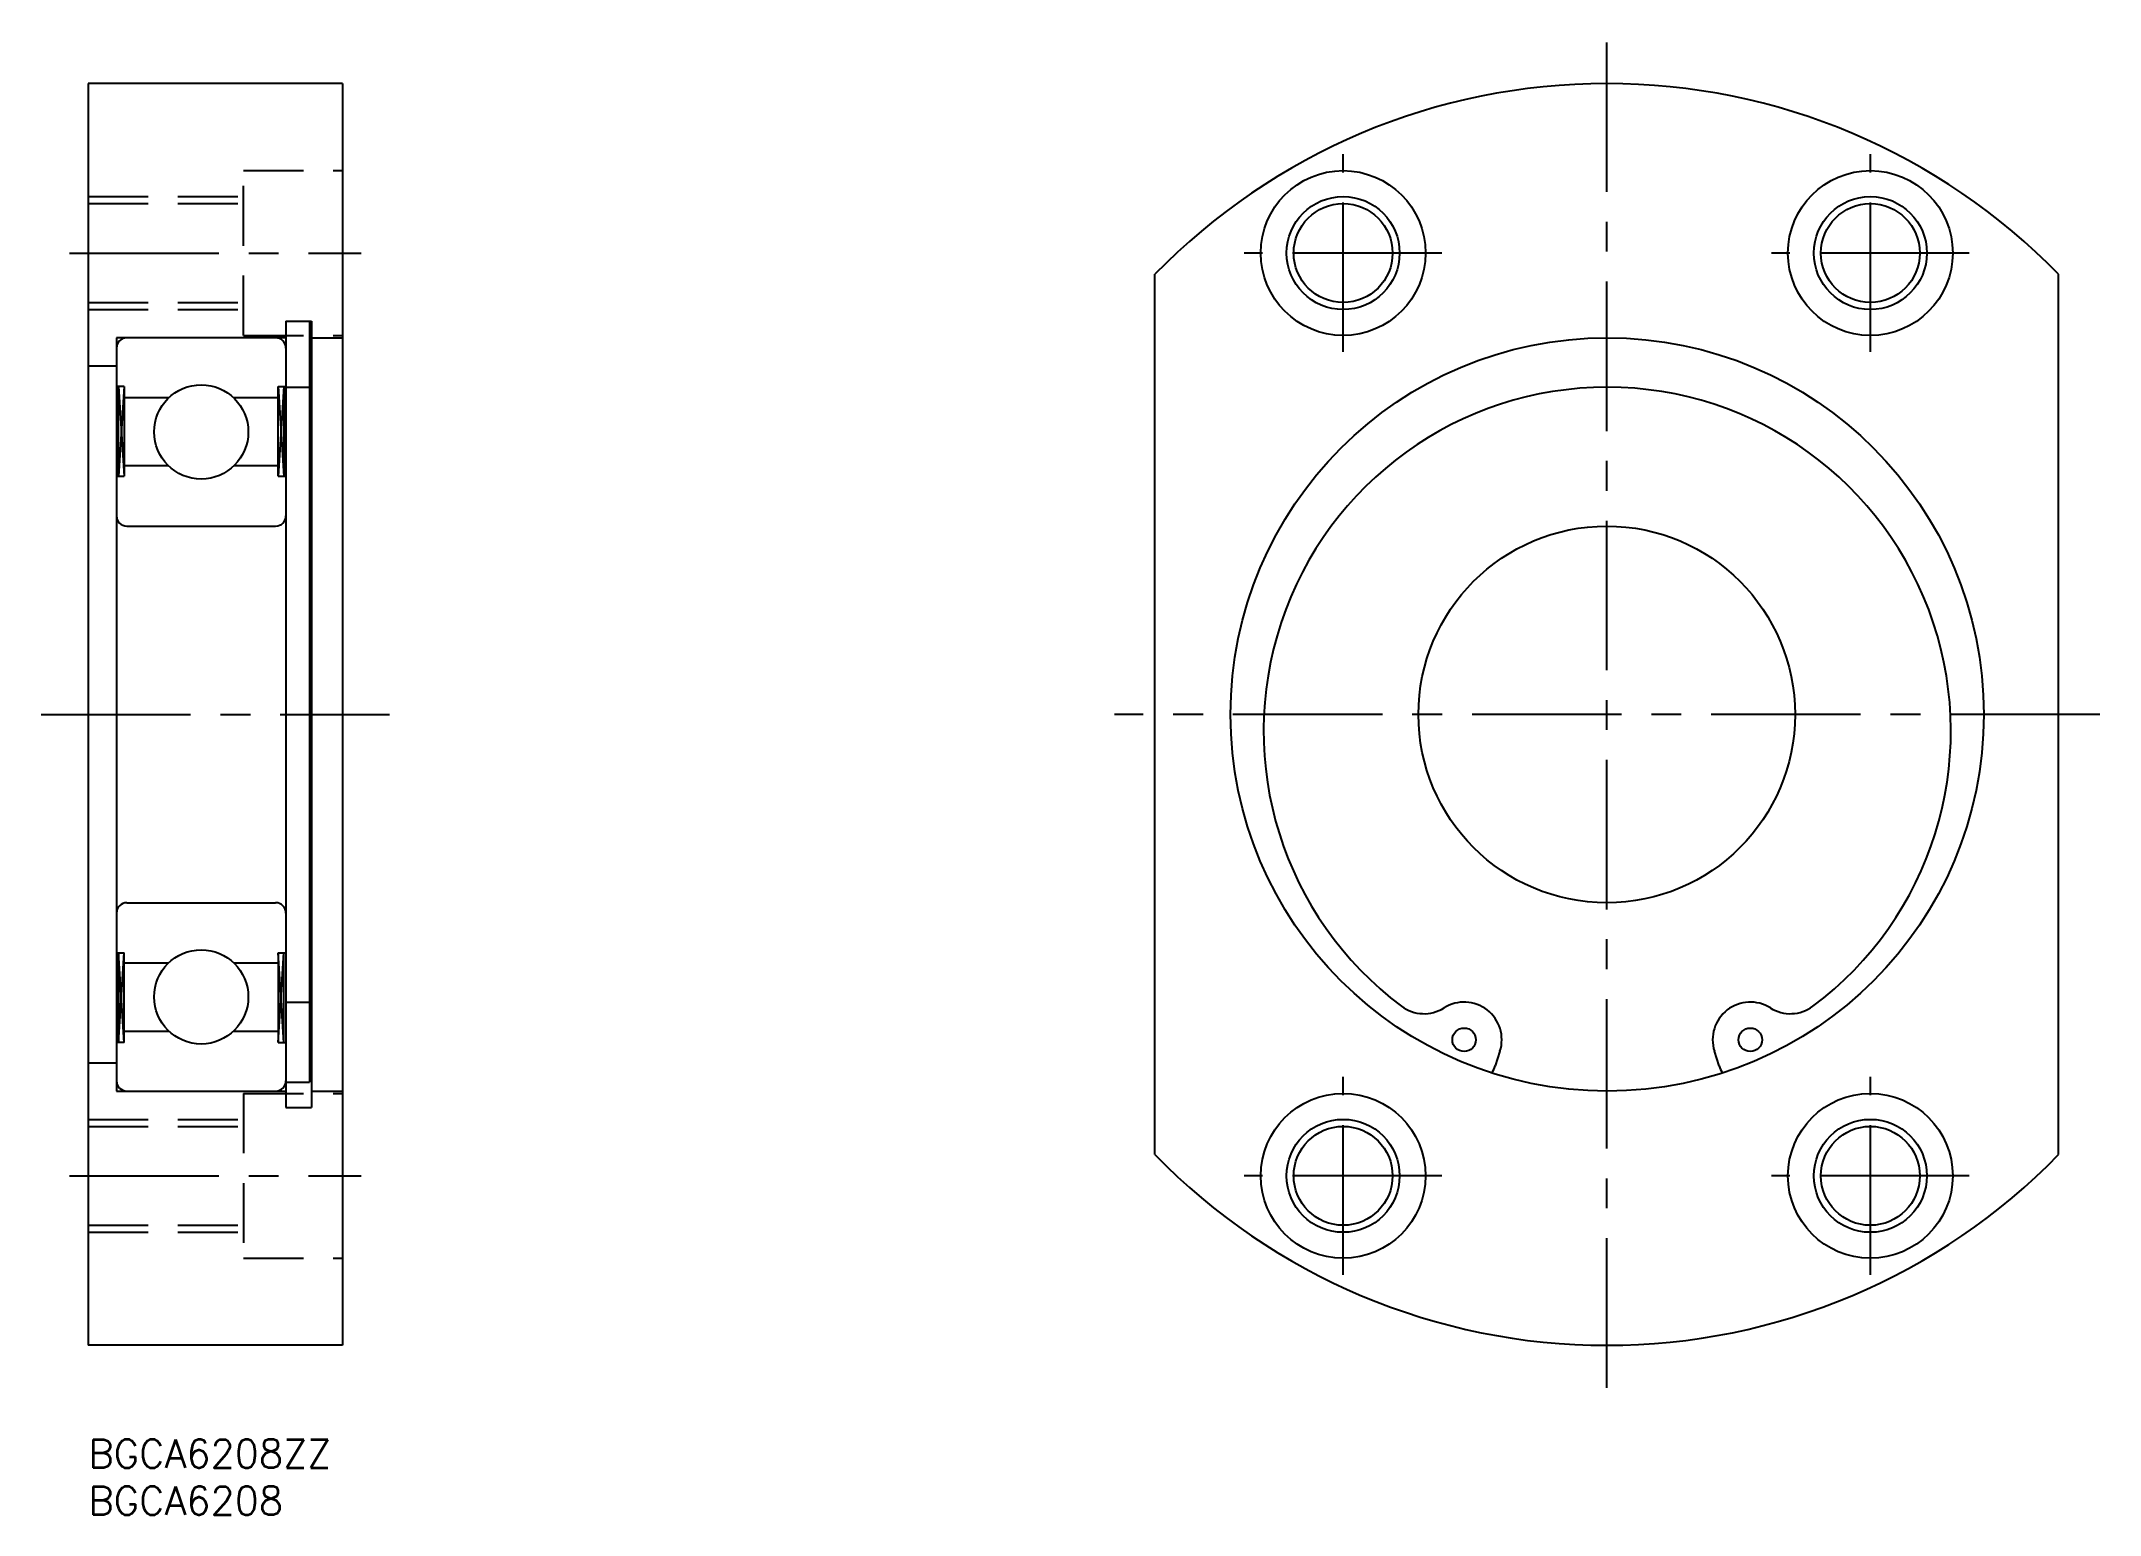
# Model space of a CAD drawing. Extents: x -5 to 214, y -8 to 148.
import ezdxf

# ---------------------------------------------------------------- set-up
doc = ezdxf.new("R2010")
doc.units = 0
doc.header["$LTSCALE"] = 0.5
doc.linetypes.add('CENTER', pattern=[50.8, 31.75, -6.35, 6.35, -6.35])
doc.linetypes.add('DASHED', pattern=[19.05, 12.7, -6.35])
for name, color, linetype in [('MSM_CENTER', 1, 'CENTER'), ('MSM_CONTINUOUS', 7, 'CONTINUOUS'), ('MSM_DASHED', 4, 'DASHED'), ('MSM_NARROW', 5, 'CONTINUOUS'), ('MSM_PART_NUMBER', 7, 'CONTINUOUS')]:
    doc.layers.add(name, color=color, linetype=linetype)
doc.styles.get("Standard").update_dxf_attribs({"font": 'txt.shx', "height": 3, "bigfont": 'bigfont.shx'})

# ---------------------------------------------------------------- blocks, each defined once
blk = doc.blocks.new('*U4')
at = {"layer": 'MSM_PART_NUMBER'}
blk.add_text('BGCA6208ZZ', height=3, dxfattribs=at).set_placement((0, -3))
blk = doc.blocks.new('*U5')
at = {"layer": 'MSM_PART_NUMBER'}
blk.add_text('BGCA6208', height=3, dxfattribs=at).set_placement((0, -8))

msp = doc.modelspace()

# ---------------------------------------------------------------- linework, layer by layer
at = {"layer": 'MSM_CENTER'}
for p, q in [((161.29, 5.5), (161.29, 148.5)), ((133.29, 115.5), (133.29, 136.5)), ((189.29, 115.5), (189.29, 136.5)), ((-2, 126), (29, 126)), ((143.79, 126), (122.79, 126)), ((199.79, 126), (178.79, 126)), ((-5, 77), (32, 77)), ((213.66, 77), (109.01, 77)), ((133.29, 17.5), (133.29, 38.5)), ((189.29, 17.5), (189.29, 38.5)), ((-2, 28), (29, 28)), ((143.79, 28), (122.79, 28)), ((199.79, 28), (178.79, 28))]:
    msp.add_line(p, q, dxfattribs=at)
at = {"layer": 'MSM_CONTINUOUS'}
for p, q in [((27, 144), (0, 144)), ((0, 144), (0, 10)), ((27, 144), (27, 10)), ((113.29, 30.26), (113.29, 123.74)), ((209.29, 30.26), (209.29, 123.74)), ((21, 118.75), (21, 35.25)), ((21, 118.75), (23.7, 118.75)), ((23.5, 118.75, 0.75), (23.5, 37.93, 0.75)), ((23.7, 118.75), (23.7, 35.25)), ((21, 117), (3, 117)), ((3, 117), (3, 37)), ((23.7, 117), (27, 117)), ((3, 114), (0, 114)), ((3.83, 111.83), (3, 111.83)), ((3.21, 102.3), (3.21, 111.83)), ((3.21, 111.83), (3.83, 102.3)), ((3.83, 111.83), (3.21, 102.3)), ((3.83, 111.83), (3.83, 102.3)), ((20.17, 111.83), (21, 111.83)), ((20.17, 102.3), (20.17, 111.83)), ((20.17, 111.83), (20.79, 102.3)), ((20.79, 111.83), (20.17, 102.3)), ((20.79, 111.83), (20.79, 102.3)), ((21, 111.75), (23.5, 111.75)), ((3.83, 110.65), (8.58, 110.65)), ((15.42, 110.65), (20.17, 110.65)), ((8.53, 103.4), (3.83, 103.4)), ((20.17, 103.4), (15.47, 103.4)), ((3, 102.3), (3.83, 102.3)), ((20.17, 102.3), (21, 102.3)), ((4.1, 97), (19.9, 97)), ((4.1, 57), (19.9, 57)), ((3, 51.7), (3.83, 51.7)), ((3.21, 51.7), (3.21, 42.17)), ((3.21, 42.17), (3.83, 51.7)), ((3.83, 42.17), (3.21, 51.7)), ((3.83, 42.17), (3.83, 51.7)), ((8.53, 50.6), (3.83, 50.6)), ((20.17, 50.6), (15.47, 50.6)), ((20.17, 51.7), (20.17, 42.17)), ((20.17, 51.7), (21, 51.7)), ((20.17, 42.17), (20.79, 51.7)), ((20.79, 42.17), (20.17, 51.7)), ((20.79, 42.17), (20.79, 51.7)), ((21, 46.45), (23.5, 46.45)), ((3.83, 42.17), (3, 42.17)), ((3.83, 43.35), (8.58, 43.35)), ((15.42, 43.35), (20.17, 43.35)), ((20.17, 42.17), (21, 42.17)), ((0, 40), (3, 40)), ((149.95, 41.23), (149.45, 39.68)), ((173.22, 39.68), (172.72, 41.23)), ((21, 37.93), (23.5, 37.93)), ((3, 37), (21, 37)), ((21, 35.25), (23.7, 35.25)), ((23.7, 37), (27, 37)), ((27, 10), (0, 10))]:
    msp.add_line(p, q, dxfattribs=at)
for centre, radius in [((133.29, 126), 8.75), ((189.29, 126), 8.75), ((133.29, 126), 5.25), ((189.29, 126), 5.25), ((161.34, 77), 40), ((12, 107), 5), ((161.29, 77), 20), ((12, 47), 5), ((146.14, 42.45), 1.25), ((176.54, 42.45), 1.25), ((133.29, 28), 8.75), ((189.29, 28), 8.75), ((133.29, 28), 5.25), ((189.29, 28), 5.25)]:
    msp.add_circle(centre, radius, dxfattribs=at)
for centre, radius, start, end in [((161.29, 77), 67, 44.2405, 135.7595), ((4.1, 115.9), 1.1, 90, 180), ((19.9, 115.9), 1.1, 0, 90), ((161.34, 75.25), 36.5, 306.7766, 233.2234), ((4.1, 98.1), 1.1, 180, 270), ((19.9, 98.1), 1.1, 270, 0), ((4.1, 55.9), 1.1, 90, 180), ((19.9, 55.9), 1.1, 0, 90), ((141.88, 49.22), 4, 233.2234, 302.1546), ((146.14, 42.45), 4, 342.3386, 122.1546), ((176.54, 42.45), 4, 57.8454, 197.6614), ((180.79, 49.22), 4, 237.8454, 306.7766), ((147.07, 40.43), 2.5, 322.9618, 342.3386), ((175.6, 40.43), 2.5, 197.6614, 217.0382), ((4.1, 38.1), 1.1, 180, 270), ((19.9, 38.1), 1.1, 270, 0), ((161.29, 77), 67, 224.2405, 315.7595)]:
    msp.add_arc(centre, radius, start, end, dxfattribs=at)
at = {"layer": 'MSM_DASHED'}
for p, q in [((16.5, 134.75), (27, 134.75)), ((16.5, 117.25), (16.5, 134.75)), ((0, 132), (16.5, 132)), ((0, 131.25), (16.5, 131.25)), ((0, 120.75), (16.5, 120.75)), ((0, 120), (16.5, 120)), ((16.5, 117.25), (27, 117.25)), ((16.5, 36.75), (27, 36.75)), ((16.5, 36.75), (16.5, 19.25)), ((0, 34), (16.5, 34)), ((0, 33.25), (16.5, 33.25)), ((0, 22.75), (16.5, 22.75)), ((0, 22), (16.5, 22)), ((16.5, 19.25), (27, 19.25))]:
    msp.add_line(p, q, dxfattribs=at)
at = {"layer": 'MSM_NARROW'}
for centre in [(133.29, 126), (189.29, 126), (133.29, 28), (189.29, 28)]:
    msp.add_circle(centre, 6, dxfattribs=at)

# ---------------------------------------------------------------- block references
at = {"layer": 'MSM_CONTINUOUS'}
for name in ['*U4', '*U5']:
    msp.add_blockref(name, (0, 0), dxfattribs=at)

doc.saveas('drawing.dxf')
